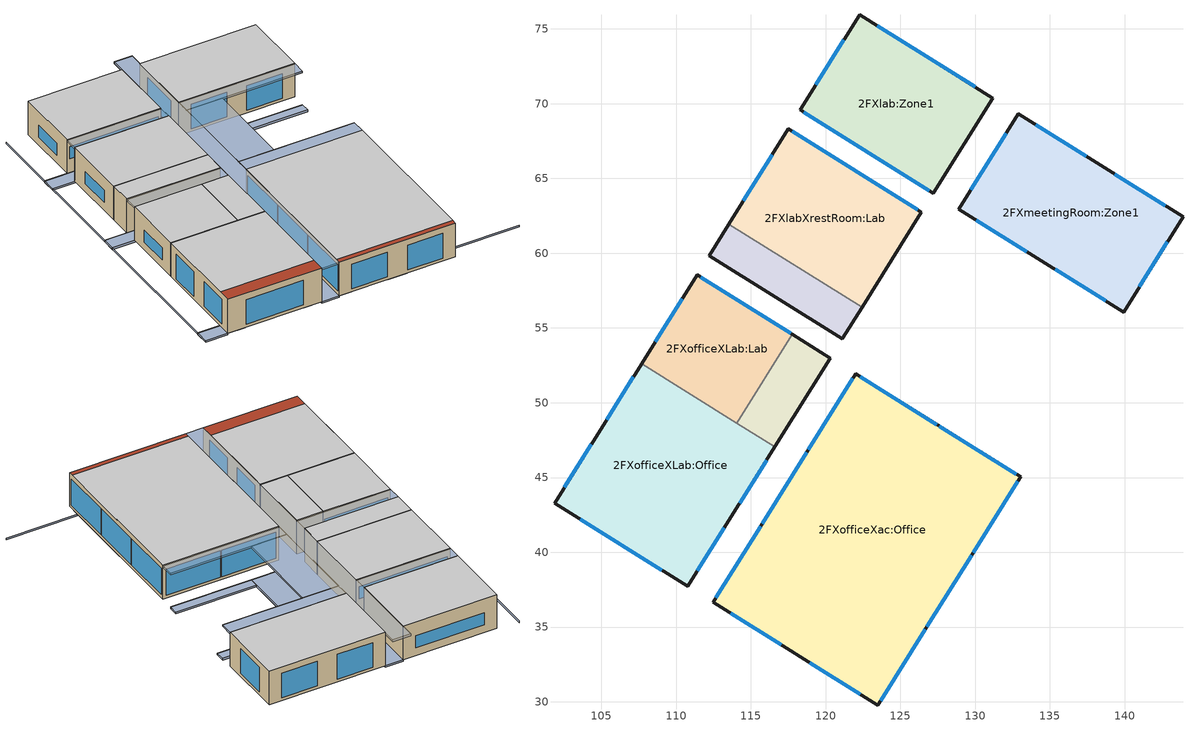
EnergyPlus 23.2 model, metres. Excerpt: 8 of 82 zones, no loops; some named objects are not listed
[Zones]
2FXofficeXac:Office
 floor outside (Project external floor): 123.49,29.78 112.47,36.67 113.26,37.94 124.29,31.05 z4
 floor to 1FXhall:Zone1 (Project internal floor_Reversed_Rev): 124.29,31.05 113.26,37.94 122.01,51.93 133.03,45.04 z4
 wall outside (BPS_Baseline_Wall): 123.49,29.78 133.03,45.04 122.01,51.93 112.47,36.67 123.49,29.78 z4:8
 window (BPS_Baseline_External glazing_Improved - 1003): 129.85,39.96 132.84,44.74 / 126.77,35.02 129.76,39.8 / 123.68,30.08 126.67,34.87 / 115.65,41.75 112.66,36.97 / 118.73,46.69 115.74,41.91 / 121.82,51.63 118.83,46.84 z4.34:7.44; 127.44,48.54 122.31,51.74 / 132.73,45.23 127.6,48.44 z4.34:7.43; 118.94,32.62 122.31,30.52 / 113.65,35.93 117.02,33.82 z4.34:7.26
 ceiling to 3FXofficeXac1:Office (Project internal floor_Reversed): 112.73,37.09 123.76,30.2 133.03,45.04 122.01,51.93 z8
 roof outside (BPS_Baseline_Roof_Without_skylight_improved): 112.47,36.67 123.49,29.78 123.76,30.2 112.73,37.09 z8
2FXofficeXLab:Office
 floor outside (Project external floor): 110.77,37.73 101.87,43.29 102.66,44.56 111.57,39 z4
 floor to 1FXLectureHall:Zone2 (Project internal floor_Reversed_Rev): 111.57,39 102.66,44.56 107.7,52.62 116.6,47.06 z4
 wall outside (BPS_Baseline_Wall): 107.7,52.62 101.87,43.29 110.77,37.73 116.6,47.06 z4:8
 wall to 2FXofficeXLab:AC (Project partition_Rev): 116.6,47.06 114.06,48.65 z4:8
 wall to 2FXofficeXLab:Lab (Project partition): 114.06,48.65 107.7,52.62 z4:8
 window (BPS_Baseline_External glazing_Improved - 1003): 104.32,47.21 102.53,44.34 / 107.14,51.73 105.35,48.86 / 103.61,42.21 109.04,38.81 / 114.25,43.29 116.05,46.16 / 111.43,38.78 113.22,41.65 z4.34:7.26
 ceiling to 3FXofficeXlab1:Office (Project internal floor_Reversed): 102.66,44.56 111.57,39 116.6,47.06 107.7,52.62 z8
 roof outside (BPS_Baseline_Roof_Without_skylight_improved): 101.87,43.29 110.77,37.73 111.57,39 102.66,44.56 z8
2FXofficeXLab:AC
 floor to 1FXLectureHall:Zone2 (Project internal floor_Reversed_Rev): 116.6,47.06 114.06,48.65 117.77,54.58 120.31,52.99 z4
 wall outside (BPS_Baseline_Wall): 116.6,47.06 120.31,52.99 117.77,54.58 z4:8
 wall to 2FXofficeXLab:Lab (Project partition): 117.77,54.58 114.06,48.65 z4:8
 ceiling to 3FXofficeXlab1:AC (Project internal floor_Reversed): 114.06,48.65 116.6,47.06 120.31,52.99 117.77,54.58 z8
2FXofficeXLab:Lab
 floor to 1FXLectureHall:Zone2 (Project internal floor_Reversed_Rev): 114.06,48.65 107.7,52.62 111.41,58.56 117.77,54.58 z4
 wall outside (BPS_Baseline_Wall): 117.77,54.58 111.41,58.56 107.7,52.62 z4:8
 window (BPS_Baseline_External glazing_Improved - 1002): 117.67,54.64 111.66,58.4 z5.63:7.04; 110.4,56.94 108.61,54.07 z4.94:6.36
 ceiling to 3FXofficeXlab1:Lab (Project internal floor_Reversed): 107.7,52.62 114.06,48.65 117.77,54.58 111.41,58.56 z8
2FXlabXrestRoom:RestRoom
 floor to 1FXlectureXrestRoom:RestRoom (Project internal floor_Reversed_Rev): 121.11,54.26 112.2,59.83 113.53,61.95 122.43,56.38 z4
 wall outside (BPS_Baseline_Wall): 113.53,61.95 112.2,59.83 121.11,54.26 122.43,56.38 z4:8
 wall to 2FXlabXrestRoom:Lab (Project partition): 122.43,56.38 113.53,61.95 z4:8
 ceiling to 3FXlabXrestRoom:RestRoom (Project internal floor_Reversed): 112.2,59.83 121.11,54.26 122.43,56.38 113.53,61.95 z8
2FXlabXrestRoom:Lab
 floor to 1FXlectureXrestRoom:Lecture (Project internal floor_Reversed_Rev): 122.43,56.38 113.53,61.95 117.5,68.31 126.4,62.74 z4
 wall outside (BPS_Baseline_Wall): 122.43,56.38 126.4,62.74 117.5,68.31 113.53,61.95 z4:8
 window (BPS_Baseline_External glazing_Improved - 1002): 126.15,62.9 117.76,68.15 z5.64:7.08; 116.43,66.59 114.5,63.5 z4.94:6.36
 ceiling to 3FXlabXrestRoom:Lab (Project internal floor_Reversed): 113.53,61.95 122.43,56.38 126.4,62.74 117.5,68.31 z8
2FXlab:Zone1
 floor to 1FXAccessoryRoom:Zone1 (Project internal floor_Reversed_Rev): 127.2,64.01 118.29,69.58 122.27,75.94 131.17,70.37 z4
 wall outside (BPS_Baseline_Wall): 127.2,64.01 131.17,70.37 122.27,75.94 118.29,69.58 127.2,64.01 z4:8
 window (BPS_Baseline_External glazing_Improved - 1002): 129.99,71.12 123.46,75.2 / 121.22,74.26 119.34,71.25 z4.94:6.36; 118.55,69.42 126.94,64.17 z5.65:7.07
 ceiling to 3FXlab:Zone1 (Project internal floor_Reversed): 118.29,69.58 127.2,64.01 131.17,70.37 122.27,75.94 z8
2FXmeetingRoom:Zone1
 floor to 1FXoffice:Zone1 (Project internal floor_Reversed_Rev): 139.92,56.07 128.9,62.95 132.87,69.31 143.89,62.43 z4
 wall outside (BPS_Baseline_Wall): 139.92,56.07 143.89,62.43 132.87,69.31 128.9,62.95 139.92,56.07 z4:8
 window (BPS_Baseline_External glazing_Improved - 1003): 140.97,57.74 142.85,60.75 / 137.42,66.47 134.05,68.57 / 142.71,63.17 139.34,65.27 / 132.06,68.02 129.7,64.25 / 135.36,58.91 138.74,56.81 / 130.08,62.21 133.45,60.11 z4.34:7.26
 ceiling to 3FXmeetingRoom:Zone1 (Project internal floor_Reversed): 128.9,62.95 139.92,56.07 143.89,62.43 132.87,69.31 z8
shading: 112.47,36.67 133.66,70.59 / 122.01,51.93 133.03,45.04 / 133.83,46.32 122.8,53.2 / 139.92,56.07 128.9,62.95 / 127.2,64.01 118.29,69.58 / 121.11,54.26 112.2,59.83 / 117.5,68.31 126.4,62.74 / 111.41,58.56 120.31,52.99 / 133.66,70.59 131.97,71.65 / 131.97,71.65 110.77,37.73 / 128.1,61.68 139.12,54.79 / 126.2,51.08 131.49,59.56 / 131.49,59.56 128.1,61.68 / 128.1,61.68 122.8,53.2 / 122.8,53.2 126.2,51.08 z7.8:8; 99.75,44.62 120.15,77.26 / 112.47,36.67 132.87,69.31 / 121.11,54.26 110.08,61.15 / 127.2,64.01 116.17,70.9 / 109.29,59.88 120.31,52.99 / 115.38,69.63 126.4,62.74 / 130.96,58.72 138.6,53.95 / 134.36,47.16 126.72,51.93 / 139.12,54.79 131.49,59.56 / 131.07,26.81 124.28,31.04 / 102.66,44.56 100.54,45.89 / 99.75,44.62 101.87,43.29 / 132.87,69.31 131.17,70.37 / 131.17,70.37 110.77,37.73 / 126.2,51.08 131.49,59.56 / 131.49,59.56 128.1,61.68 / 128.1,61.68 122.8,53.2 / 122.8,53.2 126.2,51.08 / 126.2,51.08 133.83,46.32 z3.8:4; 117.03,33.76 118.88,32.6 / 109.05,38.75 110.75,37.68 / 101.84,43.25 103.48,42.23 / 104.33,47.24 105.33,48.84 / 113.6,35.9 112.44,36.62 / 122.34,30.5 123.49,29.78 / 101.87,43.29 102.5,44.31 z4:7.4; 110.77,37.73 112.47,36.67 133.66,70.59 131.97,71.65 z8; 112.47,36.67 110.77,37.73 131.97,71.65 133.66,70.59 z7.8; 112.47,36.67 110.77,37.73 131.17,70.37 132.87,69.31 z3.8; 110.77,37.73 112.47,36.67 132.87,69.31 131.17,70.37 z4; 126.2,51.08 122.8,53.2 128.1,61.68 131.49,59.56 z3.8; 126.2,51.08 122.8,53.2 128.1,61.68 131.49,59.56 z7.8; 122.8,53.2 126.2,51.08 131.49,59.56 128.1,61.68 z4; 122.8,53.2 126.2,51.08 131.49,59.56 128.1,61.68 z8; 120.31,52.99 109.29,59.88 110.08,61.15 121.11,54.26 z3.8; 109.29,59.88 120.31,52.99 121.11,54.26 110.08,61.15 z4; 115.38,69.63 126.4,62.74 127.2,64.01 116.17,70.9 z4; 126.4,62.74 115.38,69.63 116.17,70.9 127.2,64.01 z3.8; 133.03,45.04 122.01,51.93 122.8,53.2 133.83,46.32 z7.8; 122.01,51.93 133.03,45.04 133.83,46.32 122.8,53.2 z8; 139.12,54.79 128.1,61.68 128.9,62.95 139.92,56.07 z7.8; 128.1,61.68 139.12,54.79 139.92,56.07 128.9,62.95 z8; 126.4,62.74 117.5,68.31 118.29,69.58 127.2,64.01 z7.8; 117.5,68.31 126.4,62.74 127.2,64.01 118.29,69.58 z8; 120.31,52.99 111.41,58.56 112.2,59.83 121.11,54.26 z7.8; 111.41,58.56 120.31,52.99 121.11,54.26 112.2,59.83 z8; 133.83,46.32 126.2,51.08 126.72,51.93 134.36,47.16 z3.8; 126.2,51.08 133.83,46.32 134.36,47.16 126.72,51.93 z4; 138.6,53.95 130.96,58.72 131.49,59.56 139.12,54.79 z3.8; 130.96,58.72 138.6,53.95 139.12,54.79 131.49,59.56 z4; 101.87,43.29 99.75,44.62 100.54,45.89 102.66,44.56 z3.8; 99.75,44.62 101.87,43.29 102.66,44.56 100.54,45.89 z4
[Site:Location]
Green studio (01-01:31-12)  (01-01:31-12): Latitude {deg}=1.37; Longitude {deg}=103.98; Time Zone {hr}=7; Elevation {m}=16
[Site:GroundTemperature:BuildingSurface]
18, 18, 18, 18, 18, 18, 18, 18, 18, 18, 18, 18
[Site:GroundTemperature:Deep]
14, 14, 14, 14, 14, 14, 14, 14, 14, 14, 14, 14
[Site:GroundTemperature:Shallow]
14, 14, 14, 14, 14, 14, 14, 14, 14, 14, 14, 14
[Site:GroundTemperature:FCfactorMethod]
27.55, 28.03, 28.32, 28.42, 28.26, 27.88, 27.4, 26.92, 26.59, 26.51, 26.68, 27.05
[Site:GroundReflectance]
0.2, 0.2, 0.2, 0.2, 0.2, 0.2, 0.2, 0.2, 0.2, 0.2, 0.2, 0.2
[Site:GroundReflectance:SnowModifier]
2, 2
[SizingPeriod:DesignDay] Day of Month=15; Humidity Condition Type=WetBulb; Barometric Pressure {Pa}=101132.9; Rain Indicator=No; Snow Indicator=No; Daylight Saving Time Indicator=No
Name | Month | Day Type | Maximum Dry-Bulb Temperature {C} | Daily Dry-Bulb Temperature Range {deltaC} | Wetbulb or DewPoint at Maximum Dry-Bulb {C} | Wind Speed {m/s} | Wind Direction {deg} | Solar Model Indicator | Sky Clearness
Summer Design Day in Green studio (01-01:31-12) Jun | 6 | SummerDesignDay | 33.2 | 5.9 | 26.7 | 0 | 0 | ASHRAEClearSky | 0.98
Summer Design Day in Green studio (01-01:31-12) Jul | 7 | SummerDesignDay | 32.6 | 5.7 | 26.3 | 0 | 0 | ASHRAEClearSky | 0.98
Summer Design Day in Green studio (01-01:31-12) Aug | 8 | SummerDesignDay | 32.8 | 5.8 | 26 | 0 | 0 | ASHRAEClearSky | 0.98
Summer Design Day in Green studio (01-01:31-12) Sep | 9 | SummerDesignDay | 32.8 | 6 | 25.9 | 0 | 0 | ASHRAEClearSky | 0.98
Winter Design Day in Green studio (01-01:31-12) | 1 | WinterDesignDay | 23.1 | 0 | 23.1 | 1.9 | 290 |  | 0
[Building]
Building: North Axis {deg}=0; Terrain=Suburbs; Loads Convergence Tolerance Value {W}=.04; Temperature Convergence Tolerance Value {deltaC}=.4; Solar Distribution=FullExteriorWithReflections; Maximum Number of Warmup Days=25; Minimum Number of Warmup Days=6
[Site:WaterMainsTemperature]
Calculation Method=Correlation; Annual Average Outdoor Air Temperature {C}=10; Maximum Difference In Monthly Average Outdoor Air Temperatures {deltaC}=20
[Material:NoMass] Roughness=Rough; Thermal Resistance {m2-K/W}=.15; Thermal Absorptance=0.9; Solar Absorptance=0.7; Visible Absorptance=0.7
7_RVAL_2; 8_RVAL_2
[Construction]
Project internal floor_Reversed; Project internal floor_Reversed_Rev: Cast Concrete (Dense)_.1
BPS_Baseline_Roof_Without_skylight_improved: Asphalt 1_.01, MW Glass Wool (rolls)_.072, Plasterboard_.013
Project partition: Gypsum Plasterboard_.025, 7_RVAL_2, Gypsum Plasterboard_.025
Project partition_Rev: Gypsum Plasterboard_.025, 8_RVAL_2, Gypsum Plasterboard_.025
BPS_Baseline_Wall: Brickwork Outer_.1, XPS Extruded Polystyrene  - CO2 Blowing_.05, Concrete Block (Medium)_.1, Gypsum Plastering_.013
Project external floor: External Rendering_.025, MW Stone Wool (rolls)_.1482, Timber Flooring_.005
BPS_Baseline_External glazing_Improved - 1002; BPS_Baseline_External glazing_Improved - 1003: 5111, 1017, 7090
BPS_Baseline_External glazing_Improved - 2003: 5111, 1017, 7090, 20001
[WindowMaterial:Gas]
1017: Gas Type=Air; Thickness {m}=.012
[WindowMaterial:Glazing] Optical Data Type=Spectral; Infrared Transmittance at Normal Incidence=0; Dirt Correction Factor for Solar and Visible Transmittance=1
Name | Window Glass Spectral Data Set | Thickness {m} | Front Side Infrared Hemispherical Emissivity | Back Side Infrared Hemispherical Emissivity | Conductivity {W/m-K}
7090 | Viracon VLE1370 11.5(5VLE13-70X2+060pvb+5Starphire) <VE13-70X2-5-060-Str-5.vir> | .01092 | 0.844 | 0.844 | 0.67
5111 | Viracon  (8OptWht/060Saflex/8OptWht/060Saflex/8OptWht) <8OptiWhite3ply lam.vir> | .02667 | 0.84 | 0.84 | 0.713
[MaterialProperty:GlazingSpectralData]
Viracon VLE1370 11.5(5VLE13-70X2+060pvb+5Starphire) <VE13-70X2-5-060-Str-5.vir>: 0.3, 0.001, 0.05, 0.046, 0.305, 0, 0.051, 0.046, 0.31, 0, 0.054, 0.045, 0.315, 0, 0.058, 0.045, 0.32, 0, 0.063, 0.044, 0.325, 0, 0.067, 0.043, 0.33, 0, 0.068, 0.042, 0.335, 0, 0.068, 0.042, 0.34, 0, 0.069, 0.043, 0.345, 0, 0.07, 0.044, 0.35, 0, 0.067, 0.045, 0.355, 0, 0.065, 0.044, 0.36, 0, 0.067, 0.044, 0.365, 0, 0.072, 0.044, 0.37, 0, 0.083, 0.044, 0.375, 0, 0.098, 0.043, 0.38, 0, 0.116, 0.043, 0.385, 0.002, 0.128, 0.043, 0.39, 0.024, 0.133, 0.044, 0.395, 0.12, 0.136, 0.051, 0.4, 0.283, 0.138, 0.077, 0.405, 0.427, 0.141, 0.107, 0.41, 0.521, 0.143, 0.126, 0.415, 0.574, 0.144, 0.132, 0.42, 0.605, 0.143, 0.132, 0.425, 0.627, 0.143, 0.131, 0.43, 0.641, 0.143, 0.129, 0.435, 0.652, 0.142, 0.126, 0.44, 0.661, 0.142, 0.125, 0.445, 0.668, 0.142, 0.123, 0.45, 0.675, 0.141, 0.122, 0.455, 0.681, 0.141, 0.121, 0.46, 0.685, 0.141, 0.12, 0.465, 0.688, 0.14, 0.12, 0.47, 0.692, 0.139, 0.12, 0.475, 0.694, 0.139, 0.12, 0.48, 0.697, 0.138, 0.12, 0.485, 0.7, 0.138, 0.121, 0.49, 0.704, 0.137, 0.122, 0.495, 0.707, 0.136, 0.122, 0.5, 0.71, 0.135, 0.123, 0.505, 0.712, 0.134, 0.124, 0.51, 0.714, 0.133, 0.125, 0.515, 0.717, 0.133, 0.126, 0.52, 0.719, 0.132, 0.127, 0.525, 0.72, 0.131, 0.128, 0.53, 0.722, 0.13, 0.128, 0.535, 0.723, 0.129, 0.129, 0.54, 0.724, 0.128, 0.13, 0.545, 0.726, 0.127, 0.13, 0.55, 0.727, 0.125, 0.131, 0.555, 0.727, 0.124, 0.131, 0.56, 0.727, 0.122, 0.132, 0.565, 0.727, 0.121, 0.132, 0.57, 0.726, 0.119, 0.132, 0.575, 0.725, 0.118, 0.133, 0.58, 0.723, 0.117, 0.133, 0.585, 0.722, 0.116, 0.134, 0.59, 0.719, 0.115, 0.134, 0.595, 0.717, 0.114, 0.135, 0.6, 0.715, 0.113, 0.136, 0.605, 0.711, 0.113, 0.138, 0.61, 0.708, 0.113, 0.139, 0.615, 0.704, 0.113, 0.141, 0.62, 0.7, 0.114, 0.144, 0.625, 0.695, 0.114, 0.146, 0.63, 0.69, 0.116, 0.149, 0.635, 0.684, 0.118, 0.153, 0.64, 0.678, 0.12, 0.157, 0.645, 0.671, 0.123, 0.162, 0.65, 0.664, 0.127, 0.167, 0.655, 0.657, 0.131, 0.172, 0.66, 0.649, 0.136, 0.178, 0.665, 0.641, 0.141, 0.185, 0.67, 0.632, 0.147, 0.192, 0.675, 0.623, 0.153, 0.2, 0.68, 0.614, 0.16, 0.208, 0.685, 0.604, 0.167, 0.216, 0.69, 0.593, 0.175, 0.225, 0.695, 0.583, 0.183, 0.234, 0.7, 0.572, 0.192, 0.244, 0.705, 0.561, 0.202, 0.255, 0.71, 0.549, 0.211, 0.265, 0.715, 0.538, 0.221, 0.275, 0.72, 0.526, 0.232, 0.287, 0.725, 0.514, 0.242, 0.298, 0.73, 0.502, 0.254, 0.31, 0.735, 0.489, 0.265, 0.321, 0.74, 0.477, 0.275, 0.332, 0.745, 0.465, 0.287, 0.344, 0.75, 0.453, 0.299, 0.355, 0.755, 0.441, 0.31, 0.367, 0.76, 0.429, 0.322, 0.379, 0.765, 0.417, 0.332, 0.39, 0.77, 0.406, 0.344, 0.401, 0.775, 0.394, 0.355, 0.413, 0.78, 0.383, 0.367, 0.425, 0.785, 0.372, 0.378, 0.436, 0.79, 0.361, 0.389, 0.446, 0.795, 0.35, 0.4, 0.457, 0.8, 0.34, 0.411, 0.469, 0.805, 0.329, 0.421, 0.479, 0.81, 0.32, 0.431, 0.488, 0.815, 0.31, 0.441, 0.497, 0.82, 0.301, 0.45, 0.506, 0.825, 0.292, 0.46, 0.515, 0.83, 0.283, 0.468, 0.524, 0.835, 0.274, 0.477, 0.533, 0.84, 0.264, 0.489, 0.544, 0.845, 0.255, 0.499, 0.553, 0.85, 0.248, 0.507, 0.562, 0.855, 0.24, 0.516, 0.57, 0.86, 0.233, 0.524, 0.577, 0.865, 0.226, 0.531, 0.584, 0.87, 0.22, 0.538, 0.59, 0.875, 0.213, 0.544, 0.596, 0.88, 0.207, 0.551, 0.601, 0.885, 0.201, 0.558, 0.607, 0.89, 0.195, 0.564, 0.612, 0.895, 0.189, 0.57, 0.616, 0.9, 0.184, 0.577, 0.62, 0.905, 0.178, 0.583, 0.622, 0.91, 0.172, 0.588, 0.623, 0.915, 0.167, 0.594, 0.627, 0.92, 0.163, 0.6, 0.634, 0.925, 0.159, 0.605, 0.642, 0.93, 0.155, 0.61, 0.649, 0.935, 0.151, 0.615, 0.656, 0.94, 0.147, 0.62, 0.663, 0.945, 0.144, 0.624, 0.668, 0.95, 0.14, 0.629, 0.673, 0.955, 0.136, 0.633, 0.677, 0.96, 0.133, 0.638, 0.682, 0.965, 0.129, 0.642, 0.684, 0.97, 0.126, 0.646, 0.687, 0.975, 0.122, 0.65, 0.691, 0.98, 0.119, 0.654, 0.694, 0.985, 0.116, 0.657, 0.696, 0.99, 0.113, 0.66, 0.698, 0.995, 0.11, 0.664, 0.701, 1, 0.108, 0.668, 0.704, 1.005, 0.105, 0.671, 0.707, 1.01, 0.103, 0.674, 0.709, 1.015, 0.1, 0.678, 0.712, 1.02, 0.098, 0.681, 0.715, 1.025, 0.096, 0.684, 0.717, 1.03, 0.093, 0.686, 0.72, 1.035, 0.091, 0.689, 0.723, 1.04, 0.089, 0.692, 0.726, 1.045, 0.087, 0.694, 0.729, 1.05, 0.085, 0.697, 0.732, 1.055, 0.084, 0.699, 0.734, 1.06, 0.082, 0.702, 0.737, 1.065, 0.08, 0.704, 0.74, 1.07, 0.078, 0.707, 0.744, 1.075, 0.077, 0.708, 0.745, 1.08, 0.075, 0.712, 0.749, 1.085, 0.074, 0.714, 0.751, 1.09, 0.072, 0.716, 0.753, 1.095, 0.071, 0.718, 0.756, 1.1, 0.069, 0.721, 0.759, 1.105, 0.068, 0.723, 0.761, 1.11, 0.067, 0.724, 0.762, 1.115, 0.065, 0.726, 0.764, 1.12, 0.064, 0.729, 0.765, 1.125, 0.063, 0.73, 0.765, 1.13, 0.062, 0.731, 0.762, 1.135, 0.06, 0.734, 0.759, 1.14, 0.059, 0.735, 0.751, 1.145, 0.057, 0.737, 0.736, 1.15, 0.055, 0.738, 0.718, 1.155, 0.054, 0.741, 0.715, 1.16, 0.052, 0.742, 0.709, 1.165, 0.051, 0.743, 0.694, 1.17, 0.049, 0.744, 0.673, 1.175, 0.047, 0.746, 0.647, 1.18, 0.045, 0.748, 0.618, 1.185, 0.042, 0.75, 0.573, 1.19, 0.04, 0.752, 0.538, 1.195, 0.04, 0.753, 0.537, 1.2, 0.04, 0.753, 0.555, 1.205, 0.04, 0.755, 0.578, 1.21, 0.041, 0.757, 0.607, 1.215, 0.041, 0.758, 0.635, 1.22, 0.041, 0.76, 0.66, 1.225, 0.041, 0.762, 0.679, 1.23, 0.041, 0.764, 0.693, 1.235, 0.04, 0.765, 0.704, 1.24, 0.04, 0.767, 0.713, 1.245, 0.04, 0.768, 0.72, 1.25, 0.039, 0.768, 0.726, 1.255, 0.039, 0.769, 0.732, 1.26, 0.038, 0.77, 0.737, 1.265, 0.038, 0.772, 0.742, 1.27, 0.037, 0.774, 0.749, 1.275, 0.037, 0.775, 0.756, 1.28, 0.037, 0.776, 0.764, 1.285, 0.036, 0.778, 0.772, 1.29, 0.036, 0.78, 0.779, 1.295, 0.036, 0.78, 0.784, 1.3, 0.035, 0.781, 0.787, 1.305, 0.034, 0.783, 0.791, 1.31, 0.034, 0.785, 0.795, 1.315, 0.034, 0.785, 0.797, 1.32, 0.033, 0.786, 0.798, 1.325, 0.033, 0.787, 0.799, 1.33, 0.032, 0.789, 0.799, 1.335, 0.032, 0.791, 0.798, 1.34, 0.031, 0.792, 0.793, 1.345, 0.031, 0.793, 0.787, 1.35, 0.03, 0.794, 0.775, 1.355, 0.03, 0.796, 0.753, 1.36, 0.029, 0.797, 0.734, 1.365, 0.028, 0.798, 0.719, 1.37, 0.027, 0.799, 0.688, 1.375, 0.026, 0.801, 0.656, 1.38, 0.025, 0.801, 0.638, 1.385, 0.025, 0.802, 0.629, 1.39, 0.024, 0.802, 0.616, 1.395, 0.024, 0.803, 0.616, 1.4, 0.023, 0.803, 0.615, 1.405, 0.022, 0.804, 0.591, 1.41, 0.021, 0.805, 0.562, 1.415, 0.021, 0.806, 0.558, 1.42, 0.021, 0.807, 0.548, 1.425, 0.02, 0.808, 0.53, 1.43, 0.02, 0.809, 0.517, 1.435, 0.019, 0.812, 0.511, 1.44, 0.019, 0.814, 0.507, 1.445, 0.019, 0.814, 0.504, 1.45, 0.019, 0.815, 0.506, 1.455, 0.019, 0.817, 0.515, 1.46, 0.019, 0.819, 0.529, 1.465, 0.019, 0.819, 0.544, 1.47, 0.019, 0.82, 0.56, 1.475, 0.019, 0.822, 0.578, 1.48, 0.019, 0.824, 0.594, 1.485, 0.019, 0.825, 0.608, 1.49, 0.019, 0.825, 0.621, 1.495, 0.019, 0.827, 0.634, 1.5, 0.019, 0.829, 0.647, 1.505, 0.019, 0.83, 0.658, 1.51, 0.019, 0.83, 0.668, 1.515, 0.019, 0.832, 0.678, 1.52, 0.019, 0.833, 0.685, 1.525, 0.019, 0.833, 0.69, 1.53, 0.018, 0.834, 0.695, 1.535, 0.018, 0.835, 0.696, 1.54, 0.018, 0.837, 0.696, 1.545, 0.018, 0.837, 0.694, 1.55, 0.018, 0.837, 0.692, 1.555, 0.018, 0.839, 0.692, 1.56, 0.017, 0.841, 0.693, 1.565, 0.017, 0.84, 0.694, 1.57, 0.017, 0.84, 0.698, 1.575, 0.017, 0.841, 0.703, 1.58, 0.017, 0.843, 0.71, 1.585, 0.017, 0.843, 0.715, 1.59, 0.017, 0.844, 0.72, 1.595, 0.017, 0.844, 0.724, 1.6, 0.016, 0.845, 0.727, 1.605, 0.016, 0.845, 0.729, 1.61, 0.016, 0.845, 0.731, 1.615, 0.016, 0.845, 0.731, 1.62, 0.016, 0.847, 0.731, 1.625, 0.016, 0.847, 0.728, 1.63, 0.016, 0.847, 0.727, 1.635, 0.015, 0.848, 0.728, 1.64, 0.015, 0.848, 0.728, 1.645, 0.015, 0.849, 0.728, 1.65, 0.015, 0.849, 0.725, 1.655, 0.015, 0.85, 0.72, 1.66, 0.014, 0.851, 0.71, 1.665, 0.014, 0.85, 0.692, 1.67, 0.014, 0.85, 0.664, 1.675, 0.013, 0.851, 0.622, 1.68, 0.012, 0.852, 0.551, 1.685, 0.011, 0.851, 0.431, 1.69, 0.009, 0.85, 0.306, 1.695, 0.007, 0.85, 0.231, 1.7, 0.005, 0.851, 0.163, 1.705, 0.005, 0.851, 0.136, 1.71, 0.005, 0.85, 0.146, 1.715, 0.006, 0.851, 0.154, 1.72, 0.006, 0.852, 0.16, 1.725, 0.006, 0.851, 0.18, 1.73, 0.006, 0.85, 0.189, 1.735, 0.006, 0.851, 0.18, 1.74, 0.006, 0.851, 0.166, 1.745, 0.005, 0.85, 0.154, 1.75, 0.005, 0.849, 0.154, 1.755, 0.005, 0.849, 0.17, 1.76, 0.006, 0.85, 0.199, 1.765, 0.006, 0.849, 0.227, 1.77, 0.006, 0.849, 0.257, 1.775, 0.007, 0.849, 0.287, 1.78, 0.007, 0.849, 0.309, 1.785, 0.008, 0.848, 0.319, 1.79, 0.007, 0.848, 0.327, 1.795, 0.008, 0.848, 0.333, 1.8, 0.007, 0.849, 0.34, 1.805, 0.007, 0.848, 0.342, 1.81, 0.008, 0.847, 0.34, 1.815, 0.007, 0.847, 0.338, 1.82, 0.007, 0.847, 0.337, 1.825, 0.007, 0.846, 0.34, 1.83, 0.007, 0.846, 0.347, 1.835, 0.007, 0.846, 0.357, 1.84, 0.007, 0.846, 0.37, 1.845, 0.007, 0.847, 0.385, 1.85, 0.008, 0.847, 0.402, 1.855, 0.008, 0.846, 0.419, 1.86, 0.008, 0.845, 0.433, 1.865, 0.008, 0.846, 0.443, 1.87, 0.008, 0.846, 0.449, 1.875, 0.008, 0.846, 0.451, 1.88, 0.008, 0.845, 0.447, 1.885, 0.008, 0.845, 0.436, 1.89, 0.008, 0.845, 0.417, 1.895, 0.007, 0.844, 0.4, 1.9, 0.007, 0.844, 0.386, 1.905, 0.006, 0.844, 0.371, 1.91, 0.006, 0.844, 0.359, 1.915, 0.006, 0.843, 0.35, 1.92, 0.006, 0.843, 0.345, 1.925, 0.007, 0.842, 0.343, 1.93, 0.006, 0.841, 0.344, 1.935, 0.006, 0.841, 0.345, 1.94, 0.006, 0.84, 0.349, 1.945, 0.006, 0.84, 0.357, 1.95, 0.006, 0.84, 0.37, 1.955, 0.006, 0.84, 0.383, 1.96, 0.007, 0.84, 0.395, 1.965, 0.006, 0.839, 0.403, 1.97, 0.006, 0.839, 0.41, 1.975, 0.006, 0.838, 0.416, 1.98, 0.006, 0.838, 0.42, 1.985, 0.006, 0.838, 0.424, 1.99, 0.007, 0.839, 0.425, 1.995, 0.006, 0.837, 0.421, 2, 0.006, 0.837, 0.413, 2.005, 0.006, 0.836, 0.397, 2.01, 0.006, 0.836, 0.375, 2.015, 0.005, 0.836, 0.352, 2.02, 0.005, 0.836, 0.331, 2.025, 0.005, 0.836, 0.314, 2.03, 0.005, 0.836, 0.298, 2.035, 0.005, 0.835, 0.284, 2.04, 0.005, 0.835, 0.271, 2.045, 0.004, 0.835, 0.258, 2.05, 0.004, 0.835, 0.246, 2.055, 0.004, 0.835, 0.233, 2.06, 0.004, 0.834, 0.221, 2.065, 0.004, 0.835, 0.212, 2.07, 0.004, 0.835, 0.208, 2.075, 0.004, 0.834, 0.208, 2.08, 0.004, 0.833, 0.21, 2.085, 0.004, 0.833, 0.213, 2.09, 0.004, 0.833, 0.219, 2.095, 0.004, 0.833, 0.226, 2.1, 0.004, 0.831, 0.233, 2.105, 0.004, 0.831, 0.241, 2.11, 0.004, 0.832, 0.248, 2.115, 0.004, 0.83, 0.254, 2.12, 0.004, 0.829, 0.258, 2.125, 0.004, 0.828, 0.261, 2.13, 0.004, 0.828, 0.262, 2.135, 0.004, 0.826, 0.263, 2.14, 0.004, 0.824, 0.266, 2.145, 0.004, 0.823, 0.269, 2.15, 0.004, 0.823, 0.271, 2.155, 0.004, 0.821, 0.274, 2.16, 0.004, 0.818, 0.276, 2.165, 0.004, 0.817, 0.278, 2.17, 0.004, 0.815, 0.28, 2.175, 0.004, 0.81, 0.279, 2.18, 0.004, 0.805, 0.278, 2.185, 0.004, 0.8, 0.276, 2.19, 0.003, 0.796, 0.273, 2.195, 0.004, 0.79, 0.268, 2.2, 0.003, 0.786, 0.262, 2.205, 0.003, 0.783, 0.257, 2.21, 0.003, 0.781, 0.25, 2.215, 0.003, 0.779, 0.241, 2.22, 0.003, 0.777, 0.231, 2.225, 0.003, 0.777, 0.219, 2.23, 0.003, 0.778, 0.203, 2.235, 0.003, 0.778, 0.182, 2.24, 0.003, 0.779, 0.157, 2.245, 0.002, 0.781, 0.127, 2.25, 0.002, 0.782, 0.096, 2.255, 0.001, 0.783, 0.07, 2.26, 0.001, 0.784, 0.053, 2.265, 0.001, 0.785, 0.044, 2.27, 0, 0.786, 0.041, 2.275, 0, 0.787, 0.039, 2.28, 0, 0.788, 0.039, 2.285, 0, 0.789, 0.039, 2.29, 0, 0.79, 0.039, 2.295, 0, 0.79, 0.039, 2.3, 0, 0.79, 0.038, 2.305, 0, 0.791, 0.038, 2.31, 0, 0.792, 0.039, 2.315, 0, 0.792, 0.038, 2.32, 0, 0.792, 0.039, 2.325, 0, 0.792, 0.039, 2.33, 0, 0.793, 0.039, 2.335, 0, 0.792, 0.039, 2.34, 0, 0.792, 0.038, 2.345, 0, 0.793, 0.038, 2.35, 0, 0.793, 0.038, 2.355, 0, 0.792, 0.038, 2.36, 0, 0.791, 0.039, 2.365, 0, 0.79, 0.039, 2.37, 0, 0.79, 0.039, 2.375, 0, 0.789, 0.039, 2.38, 0, 0.788, 0.038, 2.385, 0, 0.788, 0.038, 2.39, 0, 0.786, 0.039, 2.395, 0, 0.785, 0.039, 2.4, 0, 0.784, 0.039, 2.405, 0, 0.782, 0.039, 2.41, 0, 0.78, 0.039, 2.415, 0, 0.778, 0.039, 2.42, 0, 0.777, 0.039, 2.425, 0, 0.775, 0.038, 2.43, 0, 0.772, 0.039, 2.435, 0, 0.771, 0.039, 2.44, 0, 0.768, 0.039, 2.445, 0, 0.767, 0.039, 2.45, 0, 0.764, 0.039, 2.455, 0, 0.762, 0.038, 2.46, 0, 0.76, 0.038, 2.465, 0.001, 0.758, 0.038, 2.47, 0.001, 0.756, 0.039, 2.475, 0, 0.752, 0.039, 2.48, 0, 0.748, 0.035, 2.485, 0.001, 0.752, 0.038, 2.49, 0, 0.749, 0.04, 2.495, 0, 0.745, 0.04, 2.5, 0, 0.741, 0.034
Viracon  (8OptWht/060Saflex/8OptWht/060Saflex/8OptWht) <8OptiWhite3ply lam.vir>: 0.3, 0, 0.049, 0.049, 0.305, 0, 0.048, 0.049, 0.31, 0, 0.048, 0.048, 0.315, 0, 0.048, 0.048, 0.32, 0, 0.047, 0.048, 0.325, 0, 0.047, 0.047, 0.33, 0, 0.046, 0.046, 0.335, 0, 0.045, 0.046, 0.34, 0, 0.046, 0.046, 0.345, 0, 0.046, 0.047, 0.35, 0, 0.046, 0.047, 0.355, 0, 0.046, 0.046, 0.36, 0, 0.046, 0.046, 0.365, 0, 0.045, 0.045, 0.37, 0, 0.045, 0.045, 0.375, 0, 0.045, 0.045, 0.38, 0, 0.045, 0.045, 0.385, 0, 0.045, 0.045, 0.39, 0.007, 0.045, 0.045, 0.395, 0.095, 0.045, 0.046, 0.4, 0.34, 0.051, 0.052, 0.41, 0.742, 0.074, 0.074, 0.42, 0.843, 0.082, 0.082, 0.43, 0.865, 0.084, 0.084, 0.44, 0.872, 0.084, 0.084, 0.45, 0.877, 0.084, 0.084, 0.46, 0.881, 0.084, 0.084, 0.47, 0.884, 0.084, 0.084, 0.48, 0.886, 0.084, 0.084, 0.49, 0.888, 0.085, 0.085, 0.5, 0.891, 0.085, 0.084, 0.51, 0.892, 0.084, 0.084, 0.52, 0.893, 0.084, 0.084, 0.53, 0.893, 0.084, 0.084, 0.54, 0.893, 0.084, 0.083, 0.55, 0.894, 0.084, 0.083, 0.56, 0.893, 0.084, 0.083, 0.57, 0.89, 0.083, 0.083, 0.58, 0.885, 0.083, 0.082, 0.59, 0.88, 0.082, 0.082, 0.6, 0.877, 0.082, 0.082, 0.61, 0.876, 0.082, 0.081, 0.62, 0.872, 0.081, 0.081, 0.63, 0.869, 0.081, 0.081, 0.64, 0.865, 0.081, 0.081, 0.65, 0.863, 0.08, 0.08, 0.66, 0.86, 0.08, 0.08, 0.67, 0.859, 0.08, 0.08, 0.68, 0.858, 0.08, 0.08, 0.69, 0.857, 0.081, 0.081, 0.7, 0.855, 0.083, 0.082, 0.71, 0.852, 0.085, 0.083, 0.72, 0.849, 0.087, 0.085, 0.73, 0.844, 0.089, 0.087, 0.74, 0.838, 0.091, 0.088, 0.75, 0.834, 0.092, 0.089, 0.76, 0.83, 0.093, 0.09, 0.77, 0.826, 0.093, 0.09, 0.78, 0.822, 0.093, 0.09, 0.79, 0.819, 0.093, 0.09, 0.8, 0.814, 0.093, 0.09, 0.81, 0.81, 0.093, 0.09, 0.82, 0.807, 0.092, 0.089, 0.83, 0.801, 0.092, 0.089, 0.84, 0.797, 0.1, 0.097, 0.85, 0.794, 0.101, 0.098, 0.86, 0.79, 0.102, 0.098, 0.87, 0.786, 0.1, 0.095, 0.88, 0.782, 0.096, 0.091, 0.89, 0.777, 0.092, 0.087, 0.9, 0.768, 0.088, 0.084, 0.91, 0.757, 0.085, 0.081, 0.92, 0.754, 0.084, 0.079, 0.93, 0.759, 0.084, 0.079, 0.94, 0.763, 0.084, 0.079, 0.95, 0.763, 0.083, 0.079, 0.96, 0.761, 0.082, 0.078, 0.97, 0.757, 0.082, 0.078, 0.98, 0.754, 0.082, 0.077, 0.99, 0.751, 0.081, 0.076, 1, 0.749, 0.081, 0.076, 1.05, 0.746, 0.08, 0.076, 1.1, 0.749, 0.081, 0.076, 1.15, 0.693, 0.075, 0.071, 1.2, 0.517, 0.06, 0.058, 1.25, 0.678, 0.074, 0.069, 1.3, 0.733, 0.079, 0.074, 1.35, 0.717, 0.077, 0.073, 1.4, 0.556, 0.063, 0.06, 1.45, 0.448, 0.055, 0.053, 1.5, 0.589, 0.065, 0.062, 1.55, 0.635, 0.069, 0.066, 1.6, 0.669, 0.073, 0.069, 1.65, 0.666, 0.072, 0.068, 1.7, 0.12, 0.042, 0.042, 1.75, 0.107, 0.042, 0.041, 1.8, 0.285, 0.047, 0.046, 1.85, 0.342, 0.05, 0.048, 1.9, 0.319, 0.048, 0.047, 1.95, 0.301, 0.047, 0.046, 2, 0.339, 0.048, 0.047, 2.05, 0.183, 0.043, 0.042, 2.1, 0.169, 0.042, 0.042, 2.15, 0.198, 0.043, 0.043, 2.2, 0.176, 0.042, 0.042, 2.25, 0.041, 0.04, 0.04, 2.3, 0, 0.04, 0.039, 2.35, 0, 0.04, 0.039, 2.4, 0, 0.04, 0.039, 2.45, 0, 0.04, 0.039, 2.5, 0, 0.037, 0.029
[WindowMaterial:Blind]
20001: Slat Orientation=Horizontal; Slat Width {m}=0.025; Slat Separation {m}=0.01875; Slat Thickness {m}=0.001; Slat Angle {deg}=45; Slat Conductivity {W/m-K}=0.9; Slat Beam Solar Transmittance=0; Front Side Slat Beam Solar Reflectance=0.8; Back Side Slat Beam Solar Reflectance=.8; Slat Diffuse Solar Transmittance=0; Front Side Slat Diffuse Solar Reflectance=0.8; Back Side Slat Diffuse Solar Reflectance=.8; Slat Beam Visible Transmittance=0; Front Side Slat Beam Visible Reflectance=.8; Back Side Slat Beam Visible Reflectance=.8; Slat Diffuse Visible Transmittance=0; Front Side Slat Diffuse Visible Reflectance=.8; Back Side Slat Diffuse Visible Reflectance=.8; Slat Infrared Hemispherical Transmittance=0; Front Side Slat Infrared Hemispherical Emissivity=.9; Back Side Slat Infrared Hemispherical Emissivity=.9; Blind to Glass Distance {m}=.015; Blind Top Opening Multiplier=.5; Blind Bottom Opening Multiplier=.5; Blind Left Side Opening Multiplier=.5; Blind Right Side Opening Multiplier=.5; Minimum Slat Angle {deg}=0; Maximum Slat Angle {deg}=180
[Material] Roughness=Rough; Thermal Absorptance=0.9
Name | Thickness {m} | Conductivity {W/m-K} | Density {kg/m3} | Specific Heat {J/kg-K} | Solar Absorptance | Visible Absorptance
Cast Concrete (Dense)_.1 | .1 | 1.4 | 2100 | 840 | 0.6 | 0.6
Asphalt 1_.01 | .01 | 0.7 | 2100 | 1000 | 0.85 | 0.9
MW Glass Wool (rolls)_.072 | .072 | 0.04 | 12 | 840 | 0.6 | 0.6
Plasterboard_.013 | .013 | 0.25 | 2800 | 896 | 0.5 | 0.5
Gypsum Plasterboard_.025 | .025 | 0.25 | 900 | 1000 | 0.5 | 0.5
Brickwork Outer_.1 | .1 | 0.84 | 1700 | 800 | 0.7 | 0.7
Concrete Block (Medium)_.1 | .1 | 0.51 | 1400 | 1000 | 0.6 | 0.6
Gypsum Plastering_.013 | .013 | 0.4 | 1000 | 1000 | 0.5 | 0.5
XPS Extruded Polystyrene  - CO2 Blowing_.05 | .05 | 0.034 | 35 | 1400 | 0.6 | 0.6
External Rendering_.025 | .025 | 0.5 | 1300 | 1000 | 0.7 | 0.7
MW Stone Wool (rolls)_.1482 | .1482 | 0.04 | 30 | 840 | 0.6 | 0.6
Timber Flooring_.005 | .005 | 0.14 | 650 | 1200 | 0.78 | 0.78
[WindowShadingControl] Shading Type=InteriorBlind; Construction with Shading=BPS_Baseline_External glazing_Improved - 2003; Shading Control Type=OnIfHighSolarOnWindow; Schedule=BPS_Office_Occupancy; Setpoint {W/m2, W or deg C}=120; Shading Control Is Scheduled=Yes; Glare Control Is Active=No; Type of Slat Angle Control for Blinds=FixedSlatAngle; Setpoint 2 {W/m2, deg C or cd/m2}=0; Multiple Surface Control Type=Group
Name | Zone | Fenestration Surface 1 | Fenestration Surface 2 | Fenestration Surface 3 | Fenestration Surface 4 | Fenestration Surface 5 | Fenestration Surface 6 | Fenestration Surface 7 | Fenestration Surface 8 | Fenestration Surface 9 | Fenestration Surface 10
11003 | 2FXofficeXLab:Office | 2FXofficeXLab:Office_Wall_4_0_0_0_0_1_Win | 2FXofficeXLab:Office_Wall_4_0_0_1_0_0_Win | 2FXofficeXLab:Office_Wall_5_0_0_0_0_0_Win | 2FXofficeXLab:Office_Wall_6_0_0_0_0_1_Win | 2FXofficeXLab:Office_Wall_6_0_0_1_0_0_Win
21003 | 2FXmeetingRoom:Zone1 | 2FXmeetingRoom:Zone1_Wall_2_0_0_0_0_0_Win | 2FXmeetingRoom:Zone1_Wall_3_0_0_0_0_1_Win | 2FXmeetingRoom:Zone1_Wall_3_0_0_1_0_0_Win | 2FXmeetingRoom:Zone1_Wall_4_0_0_0_0_0_Win | 2FXmeetingRoom:Zone1_Wall_5_0_0_0_0_1_Win | 2FXmeetingRoom:Zone1_Wall_5_0_0_1_0_0_Win
31003 | 2FXofficeXac:Office | 2FXofficeXac:Office_Wall_2_0_0_0_0_2_Win | 2FXofficeXac:Office_Wall_2_0_0_1_0_1_Win | 2FXofficeXac:Office_Wall_2_0_0_2_0_0_Win | 2FXofficeXac:Office_Wall_3_0_0_0_0_1_Win | 2FXofficeXac:Office_Wall_3_0_0_1_0_0_Win | 2FXofficeXac:Office_Wall_4_0_0_0_0_2_Win | 2FXofficeXac:Office_Wall_4_0_0_1_0_1_Win | 2FXofficeXac:Office_Wall_4_0_0_2_0_0_Win | 2FXofficeXac:Office_Wall_5_0_0_0_0_1_Win | 2FXofficeXac:Office_Wall_5_0_0_1_0_0_Win
[Zone] Type=1; Multiplier=1; Zone Inside Convection Algorithm=TARP; Part of Total Floor Area=Yes
Name | Volume {m3} | Floor Area {m2}
2FXlab:Zone1 | 271.2788 | 69.5587
2FXlabXrestRoom:RestRoom | 84.0988 | 21.5638
2FXlabXrestRoom:Lab | 278.4697 | 71.4025
2FXofficeXLab:Office | 414.7369 | 106.3428
2FXofficeXLab:AC | 69.1636 | 17.7342
2FXofficeXLab:Lab | 186.0817 | 47.7132
2FXmeetingRoom:Zone1 | 339.2753 | 86.9937
2FXofficeXac:Office | 850.0856 | 217.9707
[Lights] Design Level Calculation Method=Watts/Area; Return Air Fraction=0; Fraction Radiant=.42; Fraction Visible=.18; Fraction Replaceable=1
Name | Zone or ZoneList or Space or SpaceList | Schedule | Watts per Zone Floor Area {W/m2}
2FXlab:Zone1 General lighting | 2FXlab:Zone1 | BPS_Office_Lighting | 6
2FXlabXrestRoom:RestRoom General lighting | 2FXlabXrestRoom:RestRoom | BPS TOILET LIGHTING SCHEDULE | 1.2
2FXlabXrestRoom:Lab General lighting | 2FXlabXrestRoom:Lab | BPS_Office_Lighting | 6
2FXofficeXLab:Office General lighting | 2FXofficeXLab:Office | BPS_Office_Lighting | 6
2FXofficeXLab:AC General lighting | 2FXofficeXLab:AC | BPS PLANT SCHEDULE | 1.2
2FXofficeXLab:Lab General lighting | 2FXofficeXLab:Lab | BPS_Office_Lighting | 6
2FXmeetingRoom:Zone1 General lighting | 2FXmeetingRoom:Zone1 | BPS_Office_Lighting | 6
2FXofficeXac:Office General lighting | 2FXofficeXac:Office | BPS_Office_Lighting | 6
[ZoneInfiltration:DesignFlowRate] Design Flow Rate Calculation Method=Flow/zone; Constant Term Coefficient=1; Temperature Term Coefficient=0; Velocity Term Coefficient=0; Velocity Squared Term Coefficient=0
Name | Zone or ZoneList or Space or SpaceList | Schedule | Design Flow Rate {m3/s}
2FXlab:Zone1 Infiltration | 2FXlab:Zone1 | Copy of Off 24/7 | .075355
2FXlabXrestRoom:RestRoom Infiltration | 2FXlabXrestRoom:RestRoom | Copy of Off 24/7 | .023361
2FXlabXrestRoom:Lab Infiltration | 2FXlabXrestRoom:Lab | Copy of Off 24/7 | .077353
2FXofficeXLab:Office Infiltration | 2FXofficeXLab:Office | On 24/7 | .115205
2FXofficeXLab:AC Infiltration | 2FXofficeXLab:AC | On 24/7 | .019212
2FXofficeXLab:Lab Infiltration | 2FXofficeXLab:Lab | On 24/7 | .051689
2FXmeetingRoom:Zone1 Infiltration | 2FXmeetingRoom:Zone1 | Copy of Off 24/7 | .094243
2FXofficeXac:Office Infiltration | 2FXofficeXac:Office | Copy of Off 24/7 | .236135
[PEOPLE] Number of People Schedule=BPS_Office_Occupancy; Number of People Calculation Method=People/Area; Fraction Radiant=.3; Sensible Heat Fraction=AutoCalculate; Carbon Dioxide Generation Rate {m3/s-W}=3.82e-08; Enable ASHRAE 55 Comfort Warnings=No; Mean Radiant Temperature Calculation Type=ZoneAveraged; Work Efficiency Schedule=Work efficiency; Clothing Insulation Calculation Method=ClothingInsulationSchedule; Air Velocity Schedule=Default Air Velocity for Comfort Calculations
Name | Zone or ZoneList or Space or SpaceList | People per Floor Area {person/m2} | Activity Level Schedule | Clothing Insulation Schedule
People 2FXlab:Zone1 | 2FXlab:Zone1 | .17 | Activity Schedule 89888 | Clothing Schedule 89888
People 2FXlabXrestRoom:Lab | 2FXlabXrestRoom:Lab | .17 | Activity Schedule 89913 | Clothing Schedule 89913
People 2FXofficeXLab:Office | 2FXofficeXLab:Office | .2 | Activity Schedule 89932 | Clothing Schedule 89932
People 2FXofficeXLab:Lab | 2FXofficeXLab:Lab | .17 | Activity Schedule 89947 | Clothing Schedule 89947
People 2FXmeetingRoom:Zone1 | 2FXmeetingRoom:Zone1 | .67 | Activity Schedule 89963 | Clothing Schedule 89963
People 2FXofficeXac:Office | 2FXofficeXac:Office | .2 | Activity Schedule 89978 | Clothing Schedule 89978
[OtherEquipment] Fuel Type=Electricity; Design Level Calculation Method=Watts/Area; Fraction Latent=0; Fraction Radiant=.2; Fraction Lost=0; Carbon Dioxide Generation Rate {m3/s-W}=0
Name | Zone or ZoneList or Space or SpaceList | Schedule | Power per Zone Floor Area {W/m2}
2FXlab:Zone1 Computing gain | 2FXlab:Zone1 | BPS_Office_Occupancy | 6
2FXlab:Zone1 Equipment gain | 2FXlab:Zone1 | BPS_Office_Receptacle | 10
2FXlabXrestRoom:Lab Computing gain | 2FXlabXrestRoom:Lab | BPS_Office_Occupancy | 6
2FXlabXrestRoom:Lab Equipment gain | 2FXlabXrestRoom:Lab | BPS_Office_Receptacle | 10
2FXofficeXLab:Office Computing gain | 2FXofficeXLab:Office | BPS_Office_Occupancy | 10
2FXofficeXLab:Office Equipment gain | 2FXofficeXLab:Office | BPS_Office_Receptacle | 6
2FXofficeXLab:Lab Computing gain | 2FXofficeXLab:Lab | BPS_Office_Occupancy | 6
2FXofficeXLab:Lab Equipment gain | 2FXofficeXLab:Lab | BPS_Office_Receptacle | 10
2FXmeetingRoom:Zone1 Computing gain | 2FXmeetingRoom:Zone1 | BPS_Office_Occupancy | 3
2FXmeetingRoom:Zone1 Equipment gain | 2FXmeetingRoom:Zone1 | BPS_Office_Receptacle | 8
2FXofficeXac:Office Computing gain | 2FXofficeXac:Office | BPS_Office_Occupancy | 10
2FXofficeXac:Office Equipment gain | 2FXofficeXac:Office | BPS_Office_Receptacle | 6
[Daylighting:Controls] Daylighting Method=SplitFlux; Availability Schedule=On; Lighting Control Type=Continuous; Minimum Input Power Fraction for Continuous or ContinuousOff Dimming Control=.1; Minimum Light Output Fraction for Continuous or ContinuousOff Dimming Control=.1; Number of Stepped Control Steps=1; Probability Lighting will be Reset When Needed in Manual Stepped Control=1; Glare Calculation Azimuth Angle of View Direction Clockwise from Zone y-Axis {deg}=0; Maximum Allowable Discomfort Glare Index=22; DElight Gridding Resolution {m2}=1; Fraction of Lights Controlled by Reference Point 1=1; Illuminance Setpoint at Reference Point 1 {lux}=500
Name | Zone or Space | Glare Calculation Daylighting Reference Point | Daylighting Reference Point 1
2FXofficeXLab:Office | 2FXofficeXLab:Office | 2FXofficeXLab:Office Ref Point 1 | 2FXofficeXLab:Office Ref Point 1
2FXmeetingRoom:Zone1 | 2FXmeetingRoom:Zone1 | 2FXmeetingRoom:Zone1 Ref Point 1 | 2FXmeetingRoom:Zone1 Ref Point 1
2FXofficeXac:Office | 2FXofficeXac:Office | 2FXofficeXac:Office Ref Point 1 | 2FXofficeXac:Office Ref Point 1
[PhotovoltaicPerformance:Simple]
PV Constant Efficiency = 0.21: Fraction of Surface Area with Active Solar Cells=.9; Conversion Efficiency Input Mode=Fixed; Value for Cell Efficiency if Fixed=.21
[EnergyManagementSystem:Actuator]
Name | Actuated Component Unique | Actuated Component Type | Actuated Component Control Type
Temperature_Setpoint_1FXOFFICE_ZONE1_ZONE_AIR_NODE | 1FXOFFICE:ZONE1 ZONE AIR NODE | System Node Setpoint | Temperature Setpoint
Air_Exchange_Flow_Rate_1FXOFFICE_ZONE1_INFILTRATION | 1FXOFFICE:ZONE1 INFILTRATION | Zone Infiltration | Air Exchange Flow Rate
[ZoneControl:Thermostat] Control Type Schedule=Control type schedule: Always 4
Name | Zone or ZoneList | Control 1
2FXlabXrestRoom:RestRoom Thermostat | 2FXlabXrestRoom:RestRoom | 2FXlabXrestRoom:RestRoom Dual SP
2FXofficeXLab:AC Thermostat | 2FXofficeXLab:AC | 2FXofficeXLab:AC Dual SP
[ThermostatSetpoint:DualSetpoint] Heating Setpoint Temperature Schedule=Heating set point schedule; Cooling Setpoint Temperature Schedule=Cooling set point schedule
2FXlabXrestRoom:RestRoom Dual SP; 2FXofficeXLab:AC Dual SP
[Sizing:Zone] Zone Cooling Design Supply Air Temperature Input Method=SupplyAirTemperature; Zone Cooling Design Supply Air Temperature {C}=14; Zone Cooling Design Supply Air Temperature Difference {deltaC}=10; Zone Heating Design Supply Air Temperature Input Method=SupplyAirTemperature; Zone Heating Design Supply Air Temperature {C}=50; Zone Heating Design Supply Air Temperature Difference {deltaC}=10; Zone Cooling Design Supply Air Humidity Ratio {kgWater/kgDryAir}=0.009; Zone Heating Design Supply Air Humidity Ratio {kgWater/kgDryAir}=0.004; Zone Heating Sizing Factor=1.25; Zone Cooling Sizing Factor=1.15; Cooling Design Air Flow Method=DesignDay; Cooling Design Air Flow Rate {m3/s}=0; Cooling Minimum Air Flow per Zone Floor Area {m3/s-m2}=0.00076; Cooling Minimum Air Flow {m3/s}=0; Cooling Minimum Air Flow Fraction=0; Heating Design Air Flow Method=DesignDay; Heating Design Air Flow Rate {m3/s}=0; Heating Maximum Air Flow per Zone Floor Area {m3/s-m2}=0.00203; Heating Maximum Air Flow {m3/s}=0.14158; Heating Maximum Air Flow Fraction=0.3; Account for Dedicated Outdoor Air System=No; Dedicated Outdoor Air System Control Strategy=NeutralSupplyAir; Dedicated Outdoor Air Low Setpoint Temperature for Design {C}=autosize; Dedicated Outdoor Air High Setpoint Temperature for Design {C}=autosize; Zone Load Sizing Method=Sensible Load Only No Latent Load; Zone Latent Cooling Design Supply Air Humidity Ratio Input Method=HumidityRatioDifference; Zone Cooling Design Supply Air Humidity Ratio Difference {kgWater/kgDryAir}=0.005; Zone Latent Heating Design Supply Air Humidity Ratio Input Method=HumidityRatioDifference; Zone Humidification Design Supply Air Humidity Ratio Difference {kgWater/kgDryAir}=0.005
Name | Design Specification Outdoor Air Object | Design Specification Zone Air Distribution Object
2FXlabXrestRoom:RestRoom | 2FXlabXrestRoom:RestRoom Design Specification Outdoor Air Object | 2FXlabXrestRoom:RestRoom Design Specification Zone Air Distribution Object
2FXofficeXLab:AC | 2FXofficeXLab:AC Design Specification Outdoor Air Object | 2FXofficeXLab:AC Design Specification Zone Air Distribution Object
[DesignSpecification:OutdoorAir] Outdoor Air Method=Flow/Person; Outdoor Air Flow per Person {m3/s-person}=0.00944; Outdoor Air Flow per Zone Floor Area {m3/s-m2}=0; Outdoor Air Flow per Zone {m3/s}=0; Outdoor Air Flow Air Changes per Hour {1/hr}=0; Outdoor Air Schedule=On 24/7
2FXlabXrestRoom:RestRoom Design Specification Outdoor Air Object; 2FXofficeXLab:AC Design Specification Outdoor Air Object
[DesignSpecification:ZoneAirDistribution] Zone Air Distribution Effectiveness in Cooling Mode=1; Zone Air Distribution Effectiveness in Heating Mode=1; Zone Secondary Recirculation Fraction=0
2FXlabXrestRoom:RestRoom Design Specification Zone Air Distribution Object; 2FXofficeXLab:AC Design Specification Zone Air Distribution Object
[Zone equipment]
2FXlabXrestRoom:RestRoom: 2FXlabXrestRoom:RestRoom Exhaust fan
2FXofficeXLab:AC: 2FXofficeXLab:AC Exhaust fan
[Fan:ZoneExhaust] Availability Schedule=BPS LAB HVAC SCHEDULE; Pressure Rise {Pa}=125; Maximum Flow Rate {m3/s}=0.1; System Availability Manager Coupling Mode=Coupled
Name | Fan Total Efficiency
1FXlectureXrestRoom:RestRoom Exhaust fan | 0.8
2FXlabXrestRoom:RestRoom Exhaust fan; 2FXlabXrestRoom1:RestRoom Exhaust fan; 3FXlabXrestRoom:RestRoom Exhaust fan; 3FXofficeXLab:RestRoom Exhaust fan; 3FXlabXrestRoom1:RestRoom Exhaust fan; 4FXlabXRestRoom:RestRoom Exhaust fan; 4FXlabXrestRoomQ1:RestRoom Exhaust fan; 5FXlabXrestRoom:RestRoom Exhaust fan; 5FXlabXrestRoom1:RestRoom Exhaust fan; Basement2:B1XServerRoom Exhaust fan; Basement2:B1XCore Exhaust fan; 2FXofficeXLab:AC Exhaust fan; 2FXofficeXlabQ1:AC Exhaust fan; 3FXofficeXlab1:AC Exhaust fan; 4FXofficeXlab:AC Exhaust fan; 4FXofficeXlab1:AC Exhaust fan; 5FXofficeXlab:AC Exhaust fan; 5FXofficeXLabQ1:AC Exhaust fan | 0.6
[AvailabilityManager:Scheduled]
Name | Schedule
Air Loop 2 Availability; CHW Loop Availability; Condenser Loop Availability; Air Loop Availability; Air Loop 3 Availability; Air Loop 4 Availability; Air Loop 5 Availability; Air Loop 6 Availability | BPS LAB HVAC SCHEDULE
DHW Loop Availability | Off 24/7
[SetpointManager:Scheduled] Control Variable=Temperature
Name | Schedule | Setpoint Node or NodeList
Air Loop 2 Setpoint Manager | DOAS supply air temperature: Always 24.00 | Air Loop 2 Setpoint Manager Node List
CHW Loop Setpoint Manager | Chilled water flow set point temperature: Always 6 C | CHW Loop Setpoint Manager Node List
Condenser Loop Setpoint Manager | Condenser flow set point temperature: Always 29.0 C | Condenser Loop Setpoint Manager Node List
Condenser Loop Setpoint Manager 1 | Condenser flow set point temperature: Always 29.0 C | Condenser Loop Setpoint Manager 1 Node List
Condenser Loop Setpoint Manager 2 | Condenser flow set point temperature: Always 29.0 C | Condenser Loop Setpoint Manager 2 Node List
Condenser Loop Setpoint Manager 3 | Condenser flow set point temperature: Always 29.0 C | Condenser Loop Setpoint Manager 3 Node List
Air Loop Setpoint Manager | DOAS supply air temperature: Always 24.00 | Air Loop Setpoint Manager Node List
Air Loop 3 Setpoint Manager | DOAS supply air temperature: Always 24.00 | Air Loop 3 Setpoint Manager Node List
Air Loop 4 Setpoint Manager | DOAS supply air temperature: Always 24.00 | Air Loop 4 Setpoint Manager Node List
Air Loop 5 Setpoint Manager | DOAS supply air temperature: Always 24.00 | Air Loop 5 Setpoint Manager Node List
Air Loop 6 Setpoint Manager | DOAS supply air temperature: Always 24.00 | Air Loop 6 Setpoint Manager Node List
DHW Loop Setpoint Manager | Domestic hot water setpoint temperature: Always 55.00 | DHW Loop Setpoint Manager Node List
[Schedule:Compact]
On; On 24/7: Through: 12/31, For: AllDays, Until: 24:00, 1
Work efficiency; Off 24/7: Through: 12/31, For: AllDays, Until: 24:00, 0
Chilled water flow set point temperature: Always 6 C: Through: 12/31, For: AllDays, Until: 24:00, 6
Condenser flow set point temperature: Always 29.0 C: Through: 12/31, For: AllDays, Until: 24:00, 29
Heating set point schedule: Through: 12/31, For: AllDays, Until: 24:00, 20
Cooling set point schedule; DOAS supply air temperature: Always 24.00: Through: 12/31, For: AllDays, Until: 24:00, 24
Control type schedule: Always 4: Through: 12/31, For: AllDays, Until: 24:00, 4
Domestic hot water setpoint temperature: Always 55.00: Through: 12/31, For: AllDays, Until: 24:00, 55
Default Air Velocity for Comfort Calculations: Through: 12/31, For: AllDays, Until: 24:00, 0.137
BPS_Office_Occupancy: Through: 31 Dec, For: Weekdays SummerDesignDay, Until: 8:00, 0, Until: 9:00, 0.5, Until: 12:00, 0.95, Until: 13:00, 0.5, Until: 18:00, 0.95, Until: 19:00, 0.5, Until: 24:00, 0, For: Weekends, Until: 24:00, 0, For: Holidays, Until: 24:00, 0, For: WinterDesignDay AllOtherDays, Until: 24:00, 0
BPS_Office_Receptacle: Through: 31 Dec, For: Weekdays SummerDesignDay, Until: 8:00, 0.05, Until: 9:00, 0.5, Until: 18:00, 0.9, Until: 19:00, 0.5, Until: 24:00, 0.05, For: Weekends, Until: 24:00, 0.05, For: Holidays, Until: 24:00, 0.05, For: WinterDesignDay AllOtherDays, Until: 24:00, 0.05
BPS_Office_Lighting: Through: 31 Dec, For: Weekdays SummerDesignDay, Until: 8:00, 0, Until: 12:00, 1, Until: 13:00, 0.5, Until: 19:00, 1, Until: 24:00, 0, For: Weekends, Until: 24:00, 0, For: Holidays, Until: 24:00, 0, For: WinterDesignDay AllOtherDays, Until: 24:00, 0
BPS LAB HVAC SCHEDULE; BPS TOILET LIGHTING SCHEDULE: Through: 31 Dec, For: Weekdays SummerDesignDay, Until: 7:00, 0, Until: 8:00, 1, Until: 19:00, 1, Until: 20:00, 0, Until: 24:00, 0, For: Weekends, Until: 24:00, 0, For: Holidays, Until: 24:00, 0, For: WinterDesignDay AllOtherDays, Until: 24:00, 0
BPS PLANT SCHEDULE: Through: 31 Dec, For: Weekdays SummerDesignDay, Until: 13:00, 0, Until: 14:00, 1, Until: 15:00, 1, Until: 16:00, 0, Until: 24:00, 0, For: Weekends, Until: 24:00, 0, For: Holidays, Until: 24:00, 0, For: WinterDesignDay AllOtherDays, Until: 24:00, 0
Copy of Off 24/7: Through: 31 Dec, For: Weekdays SummerDesignDay, Until: 7:00, 1, Until: 8:00, 0.2, Until: 19:00, 0.2, Until: 20:00, 1, Until: 24:00, 1, For: Weekends, Until: 24:00, 1, For: Holidays, Until: 24:00, 1, For: WinterDesignDay AllOtherDays, Until: 24:00, 1
Activity Schedule 89888; Activity Schedule 89913; Activity Schedule 89947: Through: 12/31, For: AllDays, Until: 24:00, 99
Clothing Schedule 89888; Clothing Schedule 89913; Clothing Schedule 89932; Clothing Schedule 89947; Clothing Schedule 89963; Clothing Schedule 89978: Through: 4/1, For: AllDays, Until: 24:00, 1, Through: 9/30, For: AllDays, Until: 24:00, .5, Through: 12/31, For: AllDays, Until: 24:00, 1
Activity Schedule 89932; Activity Schedule 89963; Activity Schedule 89978: Through: 12/31, For: AllDays, Until: 24:00, 108
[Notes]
Geometry convention template : External measurements
Zone geometry and surface areas : 2-Outer
Zone volume calculation method : 1-Inner
Zone floor area calculation method : 1-Inner
Window to wall ratio method : 1-Inner
Hourly weather file: C:\ProgramData\DesignBuilder\Weather Data\SGP_SINGAPORE_IWEC_CFD.BPS.epw
